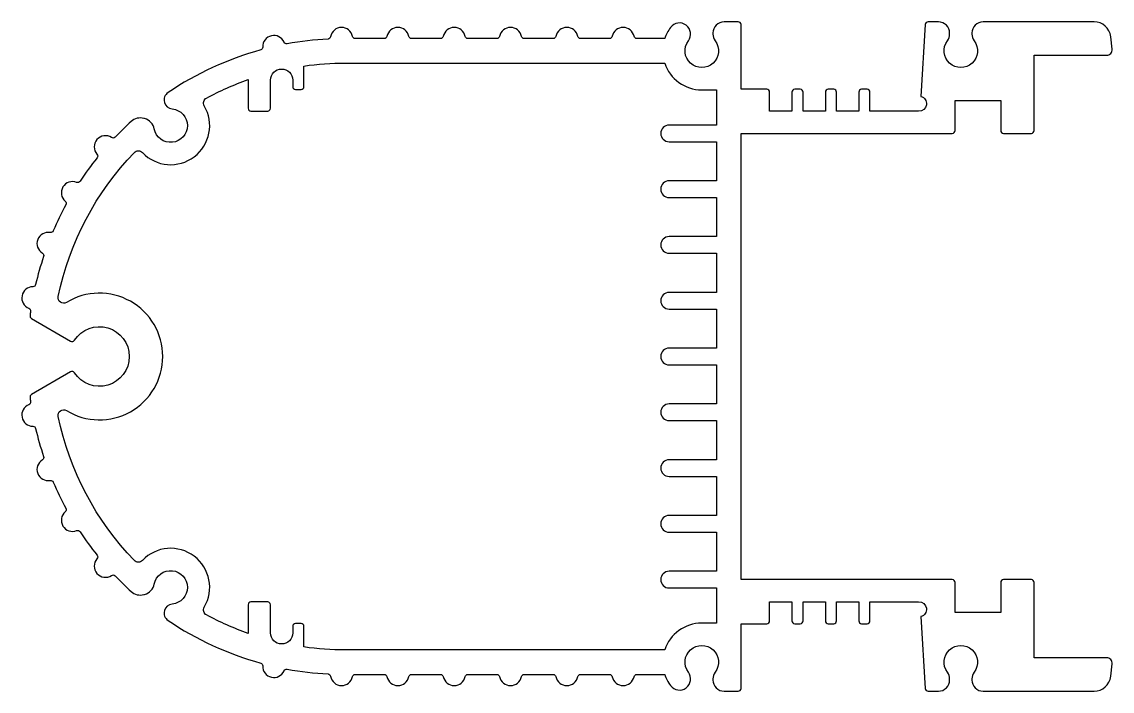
# Model space of a CAD drawing. Extents: x 517.4 to 615.2, y 420.4 to 480.4.
import ezdxf

# ---------------------------------------------------------------- set-up
doc = ezdxf.new("R2010")
doc.units = 0
doc.layers.get('0').update_dxf_attribs({"linetype": 'CONTINUOUS'})

msp = doc.modelspace()

# ---------------------------------------------------------------- linework, layer by layer
for points in [[(540.906, 422.202, -0.35039), (541.181, 422.349, 0.032364), (544.841, 421.912, -0.350654), (545.074, 421.704, 0.832133), (547.04, 421.675, -0.357442), (547.285, 421.875), (549.884, 421.875, -0.357232), (550.129, 421.674, 0.819293), (552.09, 421.675, -0.357445), (552.335, 421.876), (554.934, 421.875, -0.357235), (555.179, 421.674, 0.818672), (557.14, 421.673, -0.357023), (557.385, 421.874), (559.984, 421.873, -0.356813), (560.229, 421.673, 0.817737), (562.19, 421.672, -0.356813), (562.435, 421.873), (565.035, 421.872, -0.356604), (565.28, 421.672, 0.817117), (567.239, 421.672, -0.356604), (567.484, 421.872), (570.085, 421.871, -0.356394), (570.33, 421.671, 0.816497), (572.289, 421.671, -0.356394), (572.534, 421.871), (575.037, 421.87, 0.081127), (575.56, 420.87, 1), (577.16, 422.07, -2), (579.56, 422.07, 0.162278), (579.36, 421.47), (579.36, 421.37, 0.414214), (580.36, 420.37), (581.63, 420.37, 0.414214), (581.88, 420.62), (581.88, 426.42), (584.195, 426.42, 0.414214), (584.445, 426.67), (584.445, 428.37), (586.445, 428.37), (586.445, 426.67, 0.414214), (586.695, 426.42), (587.195, 426.42, 0.414214), (587.445, 426.67), (587.445, 428.37), (589.445, 428.37), (589.445, 426.67, 0.414214), (589.695, 426.42), (590.195, 426.42, 0.414214), (590.445, 426.67), (590.445, 428.37), (592.445, 428.37), (592.445, 426.67, 0.414214), (592.695, 426.42), (593.195, 426.42, 0.414214), (593.445, 426.67), (593.445, 428.37), (597.81, 428.37, -0.902807), (598.01, 427.05), (598.41, 420.62, 0.414214), (598.66, 420.37), (599.59, 420.37, 0.414214), (600.59, 421.37), (600.59, 421.47, 0.162278), (600.39, 422.07, -2), (602.79, 422.07, 0.162278), (602.59, 421.47), (602.59, 421.37, 0.414214), (603.59, 420.37), (613.55, 420.37, 0.381606), (615.041, 421.702), (615.166, 422.814, 0.447591), (614.67, 423.37), (608.17, 423.37), (608.17, 430.12, 0.414214), (607.92, 430.37), (605.42, 430.37, 0.414214), (605.17, 430.12), (605.17, 427.415), (601.08, 427.415), (601.08, 430.12, 0.414214), (600.83, 430.37), (581.88, 430.37), (581.88, 470.37), (600.83, 470.37, 0.414214), (601.08, 470.62), (601.08, 473.325), (605.17, 473.325), (605.17, 470.62, 0.414214), (605.42, 470.37), (607.92, 470.37, 0.414214), (608.17, 470.62), (608.17, 477.37), (614.67, 477.37, 0.447591), (615.166, 477.927), (615.041, 479.039, 0.381606), (613.55, 480.37), (603.59, 480.37, 0.414214), (602.59, 479.37), (602.59, 479.27, 0.162278), (602.79, 478.67, -2), (600.39, 478.67, 0.162278), (600.59, 479.27), (600.59, 479.37, 0.414214), (599.59, 480.37), (598.66, 480.37, 0.414214), (598.41, 480.12), (598.01, 473.691, -0.902807), (597.81, 472.37), (593.445, 472.37), (593.445, 474.07, 0.414214), (593.195, 474.32), (592.695, 474.32, 0.414214), (592.445, 474.07), (592.445, 472.37), (590.445, 472.37), (590.445, 474.07, 0.414214), (590.195, 474.32), (589.695, 474.32, 0.414214), (589.445, 474.07), (589.445, 472.37), (587.445, 472.37), (587.445, 474.07, 0.414214), (587.195, 474.32), (586.695, 474.32, 0.414214), (586.445, 474.07), (586.445, 472.37), (584.445, 472.37), (584.445, 474.07, 0.414214), (584.195, 474.32), (581.88, 474.32), (581.88, 480.12, 0.414214), (581.63, 480.37), (580.36, 480.37, 0.414214), (579.36, 479.37), (579.36, 479.27, 0.162278), (579.56, 478.67, -2), (577.16, 478.67, 1), (575.56, 479.87, 0.081127), (575.037, 478.87), (572.534, 478.87, -0.356394), (572.289, 479.07, 0.816497), (570.33, 479.07, -0.356394), (570.085, 478.87), (567.484, 478.869, -0.356604), (567.239, 479.069, 0.817117), (565.28, 479.069, -0.356604), (565.035, 478.869), (562.435, 478.868, -0.356813), (562.19, 479.069, 0.817737), (560.229, 479.068, -0.356813), (559.984, 478.868), (557.385, 478.867, -0.357023), (557.14, 479.068, 0.818672), (555.179, 479.067, -0.357235), (554.934, 478.866), (552.335, 478.865, -0.357445), (552.09, 479.066, 0.819293), (550.129, 479.067, -0.357232), (549.884, 478.866), (547.285, 478.865, -0.357442), (547.04, 479.066, 0.832133), (545.074, 479.037, -0.350654), (544.841, 478.829, 0.032364), (541.181, 478.392, -0.35039), (540.906, 478.539, 0.834523), (538.988, 478.097, -0.35039), (538.805, 477.845, 0.080724), (530.495, 474.032, 0.320684), (530.168, 473.16), (530.171, 473.148, 0.313599), (530.87, 472.559, -1.989528), (529.259, 470.769, 0.284915), (528.393, 471.691), (528.311, 471.714, 0.255476), (527.192, 471.442, 0.017735), (525.747, 470.029, -0.364459), (525.427, 469.993, 0.878056), (524.123, 468.5, -0.364459), (524.13, 468.178, 0.022823), (522.6, 466.076, -0.355711), (522.298, 465.981, 0.850825), (521.282, 464.289, -0.355711), (521.341, 463.978, 0.022957), (520.198, 461.625, -0.350325), (519.923, 461.478, 0.834322), (519.224, 459.639, -0.350325), (519.332, 459.346, 0.023031), (518.621, 456.82, -0.348466), (518.378, 456.626, 0.828676), (518.016, 454.695, -0.348466), (518.172, 454.427, 0.003555), (518.117, 454.025, 0.302714), (518.24, 453.776), (521.76, 451.744, 0.399261), (522.095, 451.825, -0.747141), (527.015, 450.37, -0.747141), (522.095, 448.916, 0.399261), (521.76, 448.996), (518.24, 446.965, 0.302714), (518.117, 446.716, 0.003555), (518.172, 446.314, -0.348466), (518.016, 446.046, 0.828676), (518.378, 444.115, -0.348466), (518.621, 443.921, 0.023031), (519.332, 441.395, -0.350325), (519.224, 441.102, 0.834322), (519.923, 439.263, -0.350325), (520.198, 439.116, 0.022957), (521.341, 436.763, -0.355711), (521.282, 436.452, 0.850825), (522.298, 434.76, -0.355711), (522.6, 434.665, 0.022823), (524.13, 432.563, -0.364459), (524.123, 432.241, 0.878056), (525.427, 430.748, -0.364459), (525.747, 430.712, 0.017735), (527.192, 429.299, 0.255476), (528.311, 429.027), (528.393, 429.049, 0.284915), (529.259, 429.972, -1.989528), (530.87, 428.182, 0.313599), (530.171, 427.593), (530.168, 427.581, 0.320684), (530.495, 426.709, 0.080724), (538.805, 422.896, -0.35039), (538.988, 422.644, 0.834523)], [(541.93, 426.43, 0.414214), (541.68, 426.18), (541.68, 425.605, -1), (539.68, 425.605), (539.68, 428.12, 0.414214), (539.43, 428.37), (537.93, 428.37, 0.414214), (537.68, 428.12), (537.68, 425.552, -0.038933), (533.937, 427.201, -0.426122), (533.743, 427.896, 0.891893), (528.197, 432.091, -0.426122), (527.475, 432.089, -0.141624), (520.637, 444.995, -0.656536), (521.387, 445.524, 0.585238), (530.015, 450.37, 0.585238), (521.387, 455.217, -0.656536), (520.637, 455.746, -0.141624), (527.475, 468.652, -0.426122), (528.197, 468.65, 0.891893), (533.743, 472.845, -0.426122), (533.937, 473.54, -0.038933), (537.68, 475.189), (537.68, 472.62, 0.414214), (537.93, 472.37), (539.43, 472.37, 0.414214), (539.68, 472.62), (539.68, 475.136, -1), (541.68, 475.136), (541.68, 474.56, 0.414214), (541.93, 474.31), (542.43, 474.31, 0.414214), (542.68, 474.56), (542.68, 476.409, -0.035328), (546.382, 476.67), (575.037, 476.67, 0.323388), (578.36, 474.27), (579.68, 474.27), (579.68, 471.12), (575.43, 471.12, 1), (575.43, 469.62), (579.68, 469.62), (579.68, 466.12), (575.43, 466.12, 1), (575.43, 464.62), (579.68, 464.62), (579.68, 461.12), (575.43, 461.12, 1), (575.43, 459.62), (579.68, 459.62), (579.68, 456.12), (575.43, 456.12, 1), (575.43, 454.62), (579.68, 454.62), (579.68, 451.12), (575.43, 451.12, 0.414214), (574.68, 450.37, 0.414214), (575.43, 449.62), (579.68, 449.62), (579.68, 446.12), (575.43, 446.12, 1), (575.43, 444.62), (579.68, 444.62), (579.68, 441.12), (575.43, 441.12, 1), (575.43, 439.62), (579.68, 439.62), (579.68, 436.12), (575.43, 436.12, 1), (575.43, 434.62), (579.68, 434.62), (579.68, 431.12), (575.43, 431.12, 1), (575.43, 429.62), (579.68, 429.62), (579.68, 426.47), (578.36, 426.47, 0.323388), (575.037, 424.07), (546.382, 424.07, -0.035328), (542.68, 424.332), (542.68, 426.18, 0.414214), (542.43, 426.43)]]:
    msp.add_lwpolyline(points, format="xyb", close=True)

doc.saveas('drawing.dxf')
